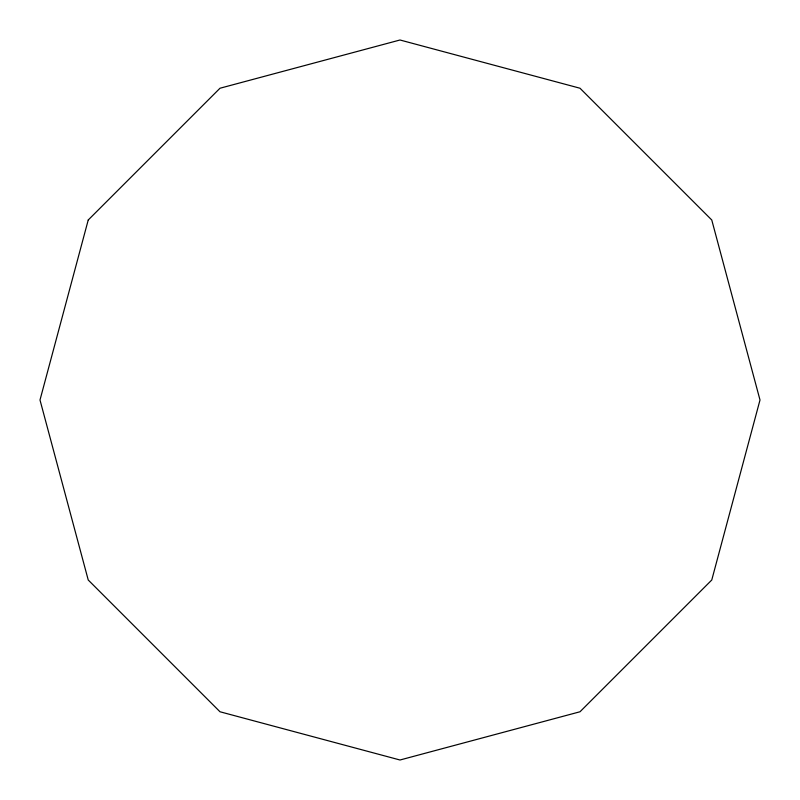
<?xml version="1.0" encoding="UTF-8"?>
<svg xmlns="http://www.w3.org/2000/svg" width="800" height="800" viewBox="0 0 800 800"><rect width="100%" height="100%" fill="white"/><g stroke="black" fill="none" stroke-linecap="round" stroke-linejoin="round"><path stroke-width="1.2" d="M88.23 220L40 400L88.23 580L220 711.77L400 760L580 711.77L711.77 580L760 400L711.77 220L580 88.23L400 40L220 88.23L88.23 220"/></g></svg>
